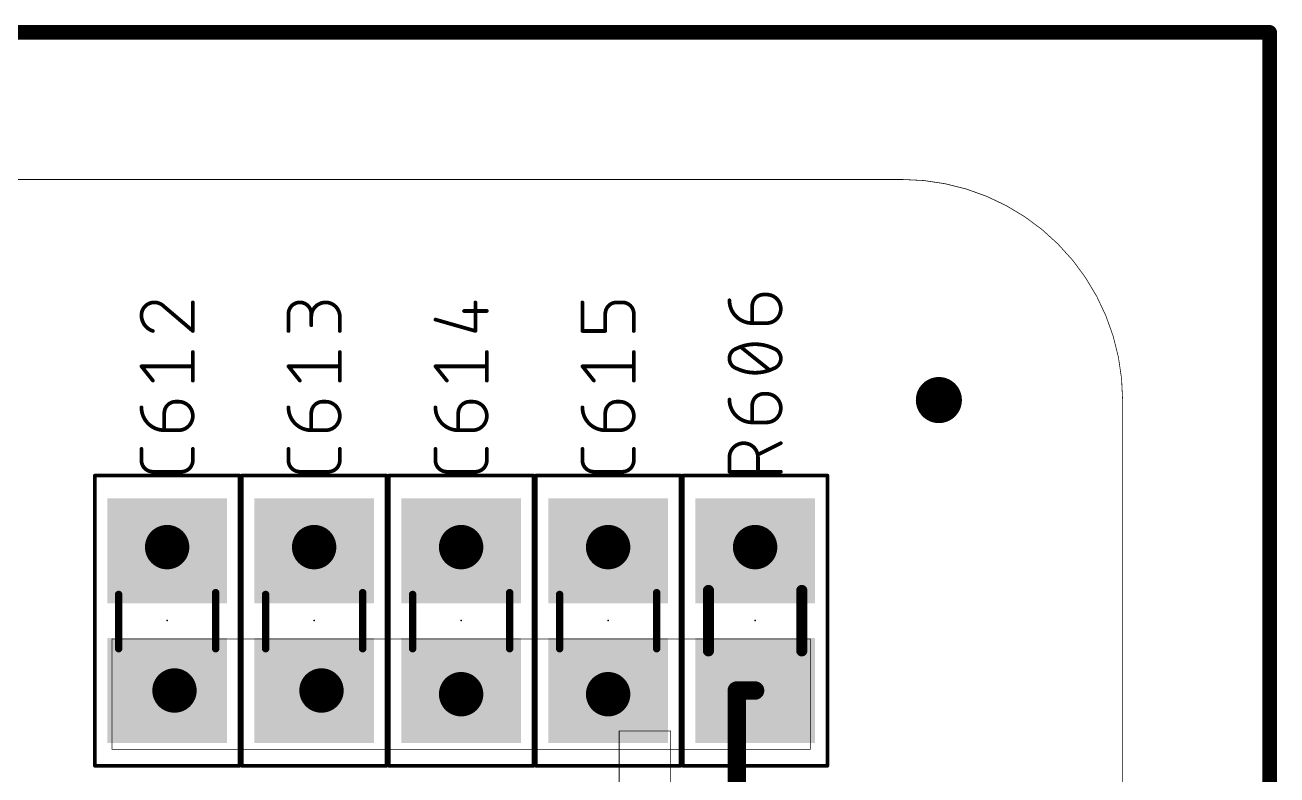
# Model space of a CAD drawing. Extents: x -59.9 to -20.9, y 122.9 to 183.1.
# Drawn here: x -37.93 to -20.9, y 172.9 to 183.1 of the extents above; entities that cross this region are included whole.
import ezdxf

# ---------------------------------------------------------------- set-up
doc = ezdxf.new("R2010")
doc.units = 0
for name, color, linetype in [('1', 12, 'CONTINUOUS'), ('18', 110, 'CONTINUOUS'), ('20', 31, 'CONTINUOUS'), ('23', 53, 'CONTINUOUS'), ('25', 253, 'CONTINUOUS'), ('29', 253, 'CONTINUOUS'), ('39', 12, 'CONTINUOUS'), ('51', 253, 'CONTINUOUS')]:
    doc.layers.add(name, color=color, linetype=linetype)

# ---------------------------------------------------------------- blocks, each defined once
blk = doc.blocks.new('RECT')
blk.add_solid([(-0.5, -0.5), (0.5, -0.5), (-0.5, 0.5), (0.5, 0.5)])
blk = doc.blocks.new('PIE')
at = {"const_width": 0.5}
blk.add_lwpolyline([(0, -0.25, 1), (0, 0.25, 1), (0, -0.25)], format="xyb", dxfattribs=at)
blk = doc.blocks.new('ROUNDV')
at = {"const_width": 0.5}
blk.add_lwpolyline([(0, -0.25, 1), (0, 0.25, 1), (0, -0.25)], format="xyb", dxfattribs=at)

msp = doc.modelspace()

# ---------------------------------------------------------------- linework, layer by layer
at = {"layer": '1'}
for points, const_width in [([(-59.75, 183), (-21, 183)], 0.2), ([(-21, 183), (-21, 123)], 0.2), ([(-28, 175.95), (-28, 176)], 0.25), ([(-36.75, 174.75), (-36.75, 173.25)], 0.01), ([(-27.25, 174.75), (-36.75, 174.75)], 0.01), ([(-27.25, 173.25), (-27.25, 174.75)], 0.01), ([(-28.25, 171.6), (-28.25, 174.05)], 0.25), ([(-28.25, 174.05), (-28, 174.05)], 0.25), ([(-29.85, 171.25), (-29.85, 173.5)], 0.01), ([(-29.85, 173.5), (-29.15, 173.5)], 0.01), ([(-29.15, 173.5), (-29.15, 171.25)], 0.01), ([(-36.75, 173.25), (-27.25, 173.25)], 0.01)]:
    msp.add_lwpolyline(points, dxfattribs=dict(at, const_width=const_width))
for points, const_width in [([(-20.95, 183, 1), (-21.05, 183)], 0.1), ([(-21, 182.95, 1), (-21, 183.05)], 0.1), ([(-27.9375, 176, 1), (-28.0625, 176)], 0.125), ([(-28.0625, 175.95, 1), (-27.9375, 175.95)], 0.125), ([(-36.7475, 174.75, 1), (-36.7525, 174.75)], 0.005), ([(-36.75, 174.7525, 1), (-36.75, 174.7475)], 0.005), ([(-27.2475, 174.75, 1), (-27.2525, 174.75)], 0.005), ([(-27.25, 174.7475, 1), (-27.25, 174.7525)], 0.005), ([(-28.1875, 174.05, 1), (-28.3125, 174.05)], 0.125), ([(-28.25, 174.1125, 1), (-28.25, 173.9875)], 0.125), ([(-28, 173.9875, 1), (-28, 174.1125)], 0.125), ([(-29.8475, 173.5, 1), (-29.8525, 173.5)], 0.005), ([(-29.85, 173.5025, 1), (-29.85, 173.4975)], 0.005), ([(-29.1475, 173.5, 1), (-29.1525, 173.5)], 0.005), ([(-29.15, 173.4975, 1), (-29.15, 173.5025)], 0.005), ([(-36.75, 173.2525, 1), (-36.75, 173.2475)], 0.005), ([(-36.7525, 173.25, 1), (-36.7475, 173.25)], 0.005), ([(-27.2525, 173.25, 1), (-27.2475, 173.25)], 0.005), ([(-27.25, 173.2475, 1), (-27.25, 173.2525)], 0.005)]:
    msp.add_lwpolyline(points, format="xyb", dxfattribs=dict(at, const_width=const_width))
at = {"layer": '20', "const_width": 0.01}
for points in [[(-55, 181), (-26, 181)], [(-23, 178), (-23, 128)]]:
    msp.add_lwpolyline(points, dxfattribs=at)
at = {"layer": '20'}
for points, const_width in [([(-23, 178, 0.4142), (-26, 181)], 0.01), ([(-26, 181.0025, 1), (-26, 180.9975)], 0.005), ([(-26, 180.9975, 1), (-26, 181.0025)], 0.005), ([(-22.9975, 178, 1), (-23.0025, 178)], 0.005), ([(-23.0025, 178, 1), (-22.9975, 178)], 0.005)]:
    msp.add_lwpolyline(points, format="xyb", dxfattribs=dict(at, const_width=const_width))
at = {"layer": '23'}
for p in [(-25.5, 178), (-36, 175), (-34, 175), (-32, 175), (-30, 175), (-28, 175)]:
    msp.add_point(p, dxfattribs=at)
at = {"layer": '25'}
for points, const_width in [([(-28.3496, 179.3571, 0.4142), (-28.0388, 179.0464)], 0.0508), ([(-28.3369, 179.3571, 1), (-28.3623, 179.3571)], 0.0254), ([(-27.8835, 179.4348, 0.4142), (-28.0388, 179.2794)], 0.0508), ([(-27.8835, 179.4475, 1), (-27.8835, 179.4221)], 0.0254), ([(-27.8835, 179.4221, 1), (-27.8835, 179.4475)], 0.0254), ([(-27.8446, 179.0464, 1), (-27.8446, 179.4348)], 0.0508), ([(-27.8446, 179.4475, 1), (-27.8446, 179.4221)], 0.0254), ([(-27.8446, 179.4221, 1), (-27.8446, 179.4475)], 0.0254), ([(-36.1748, 179.3282, 0.4142), (-36.3496, 179.1534)], 0.0508), ([(-36.0388, 179.2699, 0.2053), (-36.1748, 179.3282)], 0.0508), ([(-36.1748, 179.3409, 1), (-36.1748, 179.3155)], 0.0254), ([(-36.1748, 179.3155, 1), (-36.1748, 179.3409)], 0.0254), ([(-36.0306, 179.2796, 1), (-36.0471, 179.2602)], 0.0254), ([(-36.048, 179.2611, 1), (-36.0296, 179.2786)], 0.0254), ([(-35.6377, 179.3282, 1), (-35.6631, 179.3282)], 0.0254), ([(-34.0388, 179.1728, 1), (-34.3496, 179.1728)], 0.0508), ([(-34.3369, 179.1728, 1), (-34.3623, 179.1728)], 0.0254), ([(-33.6504, 179.1339, 1), (-34.0388, 179.1339)], 0.0508), ([(-34.0261, 179.1728, 1), (-34.0515, 179.1728)], 0.0254), ([(-31.9612, 179.2243, 1), (-31.9612, 179.1989)], 0.0254), ([(-31.7931, 179.3282, 1), (-31.8185, 179.3282)], 0.0254), ([(-31.6504, 179.1989, 1), (-31.6504, 179.2243)], 0.0254), ([(-30.3369, 179.3282, 1), (-30.3623, 179.3282)], 0.0254), ([(-29.8835, 179.3282, 0.4142), (-30.0388, 179.1728)], 0.0508), ([(-30.0261, 179.1728, 1), (-30.0515, 179.1728)], 0.0254), ([(-29.8835, 179.3409, 1), (-29.8835, 179.3155)], 0.0254), ([(-29.8835, 179.3155, 1), (-29.8835, 179.3409)], 0.0254), ([(-29.6504, 179.1728, 0.4142), (-29.8058, 179.3282)], 0.0508), ([(-29.8058, 179.3409, 1), (-29.8058, 179.3155)], 0.0254), ([(-29.8058, 179.3155, 1), (-29.8058, 179.3409)], 0.0254), ([(-29.6377, 179.1728, 1), (-29.6631, 179.1728)], 0.0254), ([(-28.0261, 179.2794, 1), (-28.0515, 179.2794)], 0.0254), ([(-28.0515, 179.2794, 1), (-28.0261, 179.2794)], 0.0254), ([(-36.3496, 179.1534, 0.3252), (-36.1942, 178.9397)], 0.0508), ([(-36.3369, 179.1534, 1), (-36.3623, 179.1534)], 0.0254), ([(-36.3623, 179.1534, 1), (-36.3369, 179.1534)], 0.0254), ([(-34.3623, 179.1728, 1), (-34.3369, 179.1728)], 0.0254), ([(-34.0515, 179.1728, 1), (-34.0261, 179.1728)], 0.0254), ([(-34.0515, 179.1339, 1), (-34.0261, 179.1339)], 0.0254), ([(-34.0515, 179.0174, 1), (-34.0261, 179.0174)], 0.0254), ([(-33.6377, 179.1339, 1), (-33.6631, 179.1339)], 0.0254), ([(-33.6631, 179.1339, 1), (-33.6377, 179.1339)], 0.0254), ([(-32.3461, 179.1073, 1), (-32.3531, 179.0829)], 0.0254), ([(-30.0515, 179.1728, 1), (-30.0261, 179.1728)], 0.0254), ([(-29.6631, 179.1728, 1), (-29.6377, 179.1728)], 0.0254), ([(-28.0388, 179.0591, 1), (-28.0388, 179.0337)], 0.0254), ([(-28.0515, 179.0464, 1), (-28.0261, 179.0464)], 0.0254), ([(-28.0388, 179.0337, 1), (-28.0388, 179.0591)], 0.0254), ([(-27.8446, 179.0591, 1), (-27.8446, 179.0337)], 0.0254), ([(-27.8446, 179.0337, 1), (-27.8446, 179.0591)], 0.0254), ([(-36.1981, 178.9276, 1), (-36.1903, 178.9518)], 0.0254), ([(-35.6631, 178.9397, 1), (-35.6377, 178.9397)], 0.0254), ([(-35.6586, 178.93, 1), (-35.6422, 178.9494)], 0.0254), ([(-34.3623, 178.9397, 1), (-34.3369, 178.9397)], 0.0254), ([(-33.6631, 178.9397, 1), (-33.6377, 178.9397)], 0.0254), ([(-31.8185, 178.9397, 1), (-31.7931, 178.9397)], 0.0254), ([(-31.8093, 178.9275, 1), (-31.8023, 178.9519)], 0.0254), ([(-30.3496, 178.9524, 1), (-30.3496, 178.927)], 0.0254), ([(-30.3623, 178.9397, 1), (-30.3369, 178.9397)], 0.0254), ([(-30.0515, 178.9397, 1), (-30.0261, 178.9397)], 0.0254), ([(-30.0388, 178.927, 1), (-30.0388, 178.9524)], 0.0254), ([(-29.6631, 178.9397, 1), (-29.6377, 178.9397)], 0.0254), ([(-28.2525, 178.7016, 0.3205), (-28.3496, 178.5656)], 0.0508), ([(-28, 178.7598, 0.1139), (-28.2525, 178.7016)], 0.0508), ([(-28.2581, 178.713, 1), (-28.2469, 178.6901)], 0.0254), ([(-28.2484, 178.6895, 1), (-28.2566, 178.7136)], 0.0254), ([(-28.1863, 178.7309, 1), (-28.2022, 178.7111)], 0.0254), ([(-27.7475, 178.7016, 0.1139), (-28, 178.7598)], 0.0508), ([(-28, 178.7725, 1), (-28, 178.7471)], 0.0254), ([(-28, 178.7471, 1), (-28, 178.7725)], 0.0254), ([(-27.6504, 178.5656, 0.3205), (-27.7475, 178.7016)], 0.0508), ([(-27.7434, 178.7136, 1), (-27.7516, 178.6895)], 0.0254), ([(-27.7531, 178.6901, 1), (-27.7419, 178.713)], 0.0254), ([(-35.6377, 178.6532, 1), (-35.6631, 178.6532)], 0.0254), ([(-33.6377, 178.6532, 1), (-33.6631, 178.6532)], 0.0254), ([(-31.6377, 178.6532, 1), (-31.6631, 178.6532)], 0.0254), ([(-29.6377, 178.6532, 1), (-29.6631, 178.6532)], 0.0254), ([(-28.3496, 178.5656, 0.3205), (-28.2525, 178.4297)], 0.0508), ([(-28.3369, 178.5656, 1), (-28.3623, 178.5656)], 0.0254), ([(-28.3623, 178.5656, 1), (-28.3369, 178.5656)], 0.0254), ([(-27.7475, 178.4297, 0.3205), (-27.6504, 178.5656)], 0.0508), ([(-27.6377, 178.5656, 1), (-27.6631, 178.5656)], 0.0254), ([(-27.6631, 178.5656, 1), (-27.6377, 178.5656)], 0.0254), ([(-36.3397, 178.4669, 1), (-36.3595, 178.451)], 0.0254), ([(-36.3496, 178.4716, 1), (-36.3496, 178.4462)], 0.0254), ([(-35.6504, 178.4462, 1), (-35.6504, 178.4716)], 0.0254), ([(-34.3397, 178.4669, 1), (-34.3595, 178.451)], 0.0254), ([(-34.3496, 178.4716, 1), (-34.3496, 178.4462)], 0.0254), ([(-33.6504, 178.4462, 1), (-33.6504, 178.4716)], 0.0254), ([(-32.3397, 178.4669, 1), (-32.3595, 178.451)], 0.0254), ([(-32.3496, 178.4716, 1), (-32.3496, 178.4462)], 0.0254), ([(-31.6504, 178.4462, 1), (-31.6504, 178.4716)], 0.0254), ([(-30.3397, 178.4669, 1), (-30.3595, 178.451)], 0.0254), ([(-30.3496, 178.4716, 1), (-30.3496, 178.4462)], 0.0254), ([(-29.6504, 178.4462, 1), (-29.6504, 178.4716)], 0.0254), ([(-28.2525, 178.4297, 0.1139), (-28, 178.3714)], 0.0508), ([(-28.2469, 178.4411, 1), (-28.2581, 178.4182)], 0.0254), ([(-28.2566, 178.4176, 1), (-28.2484, 178.4417)], 0.0254), ([(-28, 178.3714, 0.1139), (-27.7475, 178.4297)], 0.0508), ([(-28, 178.3841, 1), (-28, 178.3587)], 0.0254), ([(-28, 178.3587, 1), (-28, 178.3841)], 0.0254), ([(-27.8137, 178.4003, 1), (-27.7978, 178.4201)], 0.0254), ([(-27.7516, 178.4417, 1), (-27.7434, 178.4176)], 0.0254), ([(-27.7419, 178.4182, 1), (-27.7531, 178.4411)], 0.0254), ([(-36.2041, 178.2568, 1), (-36.1843, 178.2726)], 0.0254), ([(-35.6631, 178.2647, 1), (-35.6377, 178.2647)], 0.0254), ([(-34.2041, 178.2568, 1), (-34.1843, 178.2726)], 0.0254), ([(-33.6631, 178.2647, 1), (-33.6377, 178.2647)], 0.0254), ([(-32.2041, 178.2568, 1), (-32.1843, 178.2726)], 0.0254), ([(-31.6631, 178.2647, 1), (-31.6377, 178.2647)], 0.0254), ([(-30.2041, 178.2568, 1), (-30.1843, 178.2726)], 0.0254), ([(-29.6631, 178.2647, 1), (-29.6377, 178.2647)], 0.0254), ([(-35.8835, 177.9782, 0.4142), (-36.0388, 177.8228)], 0.0508), ([(-35.8835, 177.9909, 1), (-35.8835, 177.9655)], 0.0254), ([(-35.8835, 177.9655, 1), (-35.8835, 177.9909)], 0.0254), ([(-35.8446, 177.5897, 1), (-35.8446, 177.9782)], 0.0508), ([(-35.8446, 177.9909, 1), (-35.8446, 177.9655)], 0.0254), ([(-35.8446, 177.9655, 1), (-35.8446, 177.9909)], 0.0254), ([(-33.8835, 177.9782, 0.4142), (-34.0388, 177.8228)], 0.0508), ([(-33.8835, 177.9909, 1), (-33.8835, 177.9655)], 0.0254), ([(-33.8835, 177.9655, 1), (-33.8835, 177.9909)], 0.0254), ([(-33.8446, 177.5897, 1), (-33.8446, 177.9782)], 0.0508), ([(-33.8446, 177.9909, 1), (-33.8446, 177.9655)], 0.0254), ([(-33.8446, 177.9655, 1), (-33.8446, 177.9909)], 0.0254), ([(-31.8835, 177.9782, 0.4142), (-32.0388, 177.8228)], 0.0508), ([(-31.8835, 177.9909, 1), (-31.8835, 177.9655)], 0.0254), ([(-31.8835, 177.9655, 1), (-31.8835, 177.9909)], 0.0254), ([(-31.8446, 177.5897, 1), (-31.8446, 177.9782)], 0.0508), ([(-31.8446, 177.9909, 1), (-31.8446, 177.9655)], 0.0254), ([(-31.8446, 177.9655, 1), (-31.8446, 177.9909)], 0.0254), ([(-29.8835, 177.9782, 0.4142), (-30.0388, 177.8228)], 0.0508), ([(-29.8835, 177.9909, 1), (-29.8835, 177.9655)], 0.0254), ([(-29.8835, 177.9655, 1), (-29.8835, 177.9909)], 0.0254), ([(-29.8446, 177.5897, 1), (-29.8446, 177.9782)], 0.0508), ([(-29.8446, 177.9909, 1), (-29.8446, 177.9655)], 0.0254), ([(-29.8446, 177.9655, 1), (-29.8446, 177.9909)], 0.0254), ([(-28.3496, 178.0071, 0.4142), (-28.0388, 177.6964)], 0.0508), ([(-28.3369, 178.0071, 1), (-28.3623, 178.0071)], 0.0254), ([(-27.8835, 178.0848, 0.4142), (-28.0388, 177.9295)], 0.0508), ([(-27.8835, 178.0975, 1), (-27.8835, 178.0721)], 0.0254), ([(-27.8835, 178.0721, 1), (-27.8835, 178.0975)], 0.0254), ([(-27.8446, 177.6964, 1), (-27.8446, 178.0848)], 0.0508), ([(-27.8446, 178.0975, 1), (-27.8446, 178.0721)], 0.0254), ([(-27.8446, 178.0721, 1), (-27.8446, 178.0975)], 0.0254), ([(-36.3496, 177.9005, 0.4142), (-36.0388, 177.5897)], 0.0508), ([(-36.3369, 177.9005, 1), (-36.3623, 177.9005)], 0.0254), ([(-36.0261, 177.8228, 1), (-36.0515, 177.8228)], 0.0254), ([(-36.0515, 177.8228, 1), (-36.0261, 177.8228)], 0.0254), ([(-34.3496, 177.9005, 0.4142), (-34.0388, 177.5897)], 0.0508), ([(-34.3369, 177.9005, 1), (-34.3623, 177.9005)], 0.0254), ([(-34.0261, 177.8228, 1), (-34.0515, 177.8228)], 0.0254), ([(-34.0515, 177.8228, 1), (-34.0261, 177.8228)], 0.0254), ([(-32.3496, 177.9005, 0.4142), (-32.0388, 177.5897)], 0.0508), ([(-32.3369, 177.9005, 1), (-32.3623, 177.9005)], 0.0254), ([(-32.0261, 177.8228, 1), (-32.0515, 177.8228)], 0.0254), ([(-32.0515, 177.8228, 1), (-32.0261, 177.8228)], 0.0254), ([(-30.3496, 177.9005, 0.4142), (-30.0388, 177.5897)], 0.0508), ([(-30.3369, 177.9005, 1), (-30.3623, 177.9005)], 0.0254), ([(-30.0261, 177.8228, 1), (-30.0515, 177.8228)], 0.0254), ([(-30.0515, 177.8228, 1), (-30.0261, 177.8228)], 0.0254), ([(-28.0261, 177.9295, 1), (-28.0515, 177.9295)], 0.0254), ([(-28.0515, 177.9295, 1), (-28.0261, 177.9295)], 0.0254), ([(-28.0388, 177.7091, 1), (-28.0388, 177.6837)], 0.0254), ([(-28.0515, 177.6964, 1), (-28.0261, 177.6964)], 0.0254), ([(-28.0388, 177.6837, 1), (-28.0388, 177.7091)], 0.0254), ([(-27.8446, 177.7091, 1), (-27.8446, 177.6837)], 0.0254), ([(-27.8446, 177.6837, 1), (-27.8446, 177.7091)], 0.0254), ([(-36.0388, 177.6024, 1), (-36.0388, 177.577)], 0.0254), ([(-36.0515, 177.5897, 1), (-36.0261, 177.5897)], 0.0254), ([(-36.0388, 177.577, 1), (-36.0388, 177.6024)], 0.0254), ([(-35.8446, 177.6024, 1), (-35.8446, 177.577)], 0.0254), ([(-35.8446, 177.577, 1), (-35.8446, 177.6024)], 0.0254), ([(-34.0388, 177.6024, 1), (-34.0388, 177.577)], 0.0254), ([(-34.0515, 177.5897, 1), (-34.0261, 177.5897)], 0.0254), ([(-34.0388, 177.577, 1), (-34.0388, 177.6024)], 0.0254), ([(-33.8446, 177.6024, 1), (-33.8446, 177.577)], 0.0254), ([(-33.8446, 177.577, 1), (-33.8446, 177.6024)], 0.0254), ([(-32.0388, 177.6024, 1), (-32.0388, 177.577)], 0.0254), ([(-32.0515, 177.5897, 1), (-32.0261, 177.5897)], 0.0254), ([(-32.0388, 177.577, 1), (-32.0388, 177.6024)], 0.0254), ([(-31.8446, 177.6024, 1), (-31.8446, 177.577)], 0.0254), ([(-31.8446, 177.577, 1), (-31.8446, 177.6024)], 0.0254), ([(-30.0388, 177.6024, 1), (-30.0388, 177.577)], 0.0254), ([(-30.0515, 177.5897, 1), (-30.0261, 177.5897)], 0.0254), ([(-30.0388, 177.577, 1), (-30.0388, 177.6024)], 0.0254), ([(-29.8446, 177.6024, 1), (-29.8446, 177.577)], 0.0254), ([(-29.8446, 177.577, 1), (-29.8446, 177.6024)], 0.0254), ([(-36.3369, 177.3362, 1), (-36.3623, 177.3362)], 0.0254), ([(-35.6377, 177.3362, 1), (-35.6631, 177.3362)], 0.0254), ([(-34.3369, 177.3362, 1), (-34.3623, 177.3362)], 0.0254), ([(-33.6377, 177.3362, 1), (-33.6631, 177.3362)], 0.0254), ([(-32.3369, 177.3362, 1), (-32.3623, 177.3362)], 0.0254), ([(-31.6377, 177.3362, 1), (-31.6631, 177.3362)], 0.0254), ([(-30.3369, 177.3362, 1), (-30.3623, 177.3362)], 0.0254), ([(-29.6377, 177.3362, 1), (-29.6631, 177.3362)], 0.0254), ([(-27.9611, 177.2196, 1), (-28.3496, 177.2196)], 0.0508), ([(-27.6447, 177.4025, 1), (-27.6561, 177.4252)], 0.0254), ([(-36.3496, 177.1808, 0.4142), (-36.1942, 177.0254)], 0.0508), ([(-36.3369, 177.1808, 1), (-36.3623, 177.1808)], 0.0254), ([(-36.3623, 177.1808, 1), (-36.3369, 177.1808)], 0.0254), ([(-35.8058, 177.0254, 0.4142), (-35.6504, 177.1808)], 0.0508), ([(-35.6377, 177.1808, 1), (-35.6631, 177.1808)], 0.0254), ([(-35.6631, 177.1808, 1), (-35.6377, 177.1808)], 0.0254), ([(-34.3496, 177.1808, 0.4142), (-34.1942, 177.0254)], 0.0508), ([(-34.3369, 177.1808, 1), (-34.3623, 177.1808)], 0.0254), ([(-34.3623, 177.1808, 1), (-34.3369, 177.1808)], 0.0254), ([(-33.8058, 177.0254, 0.4142), (-33.6504, 177.1808)], 0.0508), ([(-33.6377, 177.1808, 1), (-33.6631, 177.1808)], 0.0254), ([(-33.6631, 177.1808, 1), (-33.6377, 177.1808)], 0.0254), ([(-32.3496, 177.1808, 0.4142), (-32.1942, 177.0254)], 0.0508), ([(-32.3369, 177.1808, 1), (-32.3623, 177.1808)], 0.0254), ([(-32.3623, 177.1808, 1), (-32.3369, 177.1808)], 0.0254), ([(-31.8058, 177.0254, 0.4142), (-31.6504, 177.1808)], 0.0508), ([(-31.6377, 177.1808, 1), (-31.6631, 177.1808)], 0.0254), ([(-31.6631, 177.1808, 1), (-31.6377, 177.1808)], 0.0254), ([(-30.3496, 177.1808, 0.4142), (-30.1942, 177.0254)], 0.0508), ([(-30.3369, 177.1808, 1), (-30.3623, 177.1808)], 0.0254), ([(-30.3623, 177.1808, 1), (-30.3369, 177.1808)], 0.0254), ([(-29.8058, 177.0254, 0.4142), (-29.6504, 177.1808)], 0.0508), ([(-29.6377, 177.1808, 1), (-29.6631, 177.1808)], 0.0254), ([(-29.6631, 177.1808, 1), (-29.6377, 177.1808)], 0.0254), ([(-28.3369, 177.2196, 1), (-28.3623, 177.2196)], 0.0254), ([(-28.3623, 177.2196, 1), (-28.3369, 177.2196)], 0.0254), ([(-27.9485, 177.2196, 1), (-27.9739, 177.2196)], 0.0254), ([(-27.9668, 177.2698, 1), (-27.9555, 177.2471)], 0.0254), ([(-27.9738, 177.2196, 1), (-27.9485, 177.2196)], 0.0254), ([(-36.1942, 177.0381, 1), (-36.1942, 177.0127)], 0.0254), ([(-36.1942, 177.0127, 1), (-36.1942, 177.0381)], 0.0254), ([(-35.8058, 177.0381, 1), (-35.8058, 177.0127)], 0.0254), ([(-35.8058, 177.0127, 1), (-35.8058, 177.0381)], 0.0254), ([(-34.1942, 177.0381, 1), (-34.1942, 177.0127)], 0.0254), ([(-34.1942, 177.0127, 1), (-34.1942, 177.0381)], 0.0254), ([(-33.8058, 177.0381, 1), (-33.8058, 177.0127)], 0.0254), ([(-33.8058, 177.0127, 1), (-33.8058, 177.0381)], 0.0254), ([(-32.1942, 177.0381, 1), (-32.1942, 177.0127)], 0.0254), ([(-32.1942, 177.0127, 1), (-32.1942, 177.0381)], 0.0254), ([(-31.8058, 177.0381, 1), (-31.8058, 177.0127)], 0.0254), ([(-31.8058, 177.0127, 1), (-31.8058, 177.0381)], 0.0254), ([(-30.1942, 177.0381, 1), (-30.1942, 177.0127)], 0.0254), ([(-30.1942, 177.0127, 1), (-30.1942, 177.0381)], 0.0254), ([(-29.8058, 177.0381, 1), (-29.8058, 177.0127)], 0.0254), ([(-29.8058, 177.0127, 1), (-29.8058, 177.0381)], 0.0254), ([(-28.3496, 177.0381, 1), (-28.3496, 177.0127)], 0.0254), ([(-28.3623, 177.0254, 1), (-28.3369, 177.0254)], 0.0254), ([(-27.9739, 177.0254, 1), (-27.9485, 177.0254)], 0.0254), ([(-27.6504, 177.0127, 1), (-27.6504, 177.0381)], 0.0254)]:
    msp.add_lwpolyline(points, format="xyb", dxfattribs=dict(at, const_width=const_width))
at = {"layer": '25', "const_width": 0.0508}
for points in [[(-27.8835, 179.4348), (-27.8446, 179.4348)], [(-36.0388, 179.2699), (-35.6504, 178.9397)], [(-35.6504, 178.9397), (-35.6504, 179.3282)], [(-34.3496, 178.9397), (-34.3496, 179.1728)], [(-34.0388, 179.1728), (-34.0388, 179.0174)], [(-31.9612, 179.2116), (-31.6504, 179.2116)], [(-31.8058, 178.9397), (-31.8058, 179.3282)], [(-30.3496, 178.9397), (-30.3496, 179.3282)], [(-30.0388, 179.1728), (-30.0388, 178.9397)], [(-29.8058, 179.3282), (-29.8835, 179.3282)], [(-29.6504, 178.9397), (-29.6504, 179.1728)], [(-28.0388, 179.0464), (-28.0388, 179.2794)], [(-33.6504, 178.9397), (-33.6504, 179.1339)], [(-32.3496, 179.0951), (-31.8058, 178.9397)], [(-27.8446, 179.0464), (-28.0388, 179.0464)], [(-30.0388, 178.9397), (-30.3496, 178.9397)], [(-27.8058, 178.4102), (-28.1942, 178.721)], [(-35.6504, 178.2647), (-35.6504, 178.6532)], [(-33.6504, 178.2647), (-33.6504, 178.6532)], [(-31.6504, 178.2647), (-31.6504, 178.6532)], [(-29.6504, 178.2647), (-29.6504, 178.6532)], [(-36.1942, 178.2647), (-36.3496, 178.4589)], [(-36.3496, 178.4589), (-35.6504, 178.4589)], [(-34.1942, 178.2647), (-34.3496, 178.4589)], [(-34.3496, 178.4589), (-33.6504, 178.4589)], [(-32.1942, 178.2647), (-32.3496, 178.4589)], [(-32.3496, 178.4589), (-31.6504, 178.4589)], [(-30.1942, 178.2647), (-30.3496, 178.4589)], [(-30.3496, 178.4589), (-29.6504, 178.4589)], [(-35.8835, 177.9782), (-35.8446, 177.9782)], [(-33.8835, 177.9782), (-33.8446, 177.9782)], [(-31.8835, 177.9782), (-31.8446, 177.9782)], [(-29.8835, 177.9782), (-29.8446, 177.9782)], [(-27.8835, 178.0848), (-27.8446, 178.0848)], [(-36.0388, 177.5897), (-36.0388, 177.8228)], [(-34.0388, 177.5897), (-34.0388, 177.8228)], [(-32.0388, 177.5897), (-32.0388, 177.8228)], [(-30.0388, 177.5897), (-30.0388, 177.8228)], [(-28.0388, 177.6964), (-28.0388, 177.9295)], [(-27.8446, 177.6964), (-28.0388, 177.6964)], [(-35.8446, 177.5897), (-36.0388, 177.5897)], [(-33.8446, 177.5897), (-34.0388, 177.5897)], [(-31.8446, 177.5897), (-32.0388, 177.5897)], [(-29.8446, 177.5897), (-30.0388, 177.5897)], [(-36.3496, 177.1808), (-36.3496, 177.3362)], [(-35.6504, 177.3362), (-35.6504, 177.1808)], [(-34.3496, 177.1808), (-34.3496, 177.3362)], [(-33.6504, 177.3362), (-33.6504, 177.1808)], [(-32.3496, 177.1808), (-32.3496, 177.3362)], [(-31.6504, 177.3362), (-31.6504, 177.1808)], [(-30.3496, 177.1808), (-30.3496, 177.3362)], [(-29.6504, 177.3362), (-29.6504, 177.1808)], [(-27.6504, 177.4138), (-27.9612, 177.2585)], [(-28.3496, 177.0254), (-28.3496, 177.2196)], [(-27.9612, 177.2196), (-27.9612, 177.0254)], [(-35.8058, 177.0254), (-36.1942, 177.0254)], [(-33.8058, 177.0254), (-34.1942, 177.0254)], [(-31.8058, 177.0254), (-32.1942, 177.0254)], [(-29.8058, 177.0254), (-30.1942, 177.0254)], [(-27.6504, 177.0254), (-28.3496, 177.0254)]]:
    msp.add_lwpolyline(points, dxfattribs=at)
at = {"layer": '39', "const_width": 0.0508}
for points in [[(-36.983, 173.027), (-36.983, 176.973)], [(-36.983, 176.973), (-35.017, 176.973)], [(-35.017, 176.973), (-35.017, 173.027)], [(-34.983, 173.027), (-34.983, 176.973)], [(-34.983, 176.973), (-33.017, 176.973)], [(-33.017, 176.973), (-33.017, 173.027)], [(-32.983, 173.027), (-32.983, 176.973)], [(-32.983, 176.973), (-31.017, 176.973)], [(-31.017, 176.973), (-31.017, 173.027)], [(-30.983, 173.027), (-30.983, 176.973)], [(-30.983, 176.973), (-29.017, 176.973)], [(-29.017, 176.973), (-29.017, 173.027)], [(-28.983, 173.027), (-28.983, 176.973)], [(-28.983, 176.973), (-27.017, 176.973)], [(-27.017, 176.973), (-27.017, 173.027)], [(-35.017, 173.027), (-36.983, 173.027)], [(-33.017, 173.027), (-34.983, 173.027)], [(-31.017, 173.027), (-32.983, 173.027)], [(-29.017, 173.027), (-30.983, 173.027)], [(-27.017, 173.027), (-28.983, 173.027)]]:
    msp.add_lwpolyline(points, dxfattribs=at)
at = {"layer": '39', "const_width": 0.0254}
for points in [[(-36.9703, 176.973, 1), (-36.9957, 176.973)], [(-36.983, 176.9857, 1), (-36.983, 176.9603)], [(-35.0043, 176.973, 1), (-35.0297, 176.973)], [(-35.017, 176.9603, 1), (-35.017, 176.9857)], [(-34.9703, 176.973, 1), (-34.9957, 176.973)], [(-34.983, 176.9857, 1), (-34.983, 176.9603)], [(-33.0043, 176.973, 1), (-33.0297, 176.973)], [(-33.017, 176.9603, 1), (-33.017, 176.9857)], [(-32.9703, 176.973, 1), (-32.9957, 176.973)], [(-32.983, 176.9857, 1), (-32.983, 176.9603)], [(-31.0043, 176.973, 1), (-31.0297, 176.973)], [(-31.017, 176.9603, 1), (-31.017, 176.9857)], [(-30.9703, 176.973, 1), (-30.9957, 176.973)], [(-30.983, 176.9857, 1), (-30.983, 176.9603)], [(-29.0043, 176.973, 1), (-29.0297, 176.973)], [(-29.017, 176.9603, 1), (-29.017, 176.9857)], [(-28.9703, 176.973, 1), (-28.9957, 176.973)], [(-28.983, 176.9857, 1), (-28.983, 176.9603)], [(-27.0043, 176.973, 1), (-27.0297, 176.973)], [(-27.017, 176.9603, 1), (-27.017, 176.9857)], [(-36.983, 173.0397, 1), (-36.983, 173.0143)], [(-36.9957, 173.027, 1), (-36.9703, 173.027)], [(-35.0297, 173.027, 1), (-35.0043, 173.027)], [(-35.017, 173.0143, 1), (-35.017, 173.0397)], [(-34.983, 173.0397, 1), (-34.983, 173.0143)], [(-34.9957, 173.027, 1), (-34.9703, 173.027)], [(-33.0297, 173.027, 1), (-33.0043, 173.027)], [(-33.017, 173.0143, 1), (-33.017, 173.0397)], [(-32.983, 173.0397, 1), (-32.983, 173.0143)], [(-32.9957, 173.027, 1), (-32.9703, 173.027)], [(-31.0297, 173.027, 1), (-31.0043, 173.027)], [(-31.017, 173.0143, 1), (-31.017, 173.0397)], [(-30.983, 173.0397, 1), (-30.983, 173.0143)], [(-30.9957, 173.027, 1), (-30.9703, 173.027)], [(-29.0297, 173.027, 1), (-29.0043, 173.027)], [(-29.017, 173.0143, 1), (-29.017, 173.0397)], [(-28.983, 173.0397, 1), (-28.983, 173.0143)], [(-28.9957, 173.027, 1), (-28.9703, 173.027)], [(-27.0297, 173.027, 1), (-27.0043, 173.027)], [(-27.017, 173.0143, 1), (-27.017, 173.0397)]]:
    msp.add_lwpolyline(points, format="xyb", dxfattribs=at)
at = {"layer": '51'}
for points, const_width in [([(-28.635, 175.41), (-28.635, 174.59)], 0.1524), ([(-27.365, 175.41), (-27.365, 174.59)], 0.1524), ([(-36.66, 175.356), (-36.66, 174.619)], 0.1016), ([(-35.34, 175.381), (-35.34, 174.619)], 0.1016), ([(-34.66, 175.356), (-34.66, 174.619)], 0.1016), ([(-33.34, 175.381), (-33.34, 174.619)], 0.1016), ([(-32.66, 175.356), (-32.66, 174.619)], 0.1016), ([(-31.34, 175.381), (-31.34, 174.619)], 0.1016), ([(-30.66, 175.356), (-30.66, 174.619)], 0.1016), ([(-29.34, 175.381), (-29.34, 174.619)], 0.1016)]:
    msp.add_lwpolyline(points, dxfattribs=dict(at, const_width=const_width))
for points, const_width in [([(-28.5969, 175.41, 1), (-28.6731, 175.41)], 0.0762), ([(-27.3269, 175.41, 1), (-27.4031, 175.41)], 0.0762), ([(-36.6346, 175.356, 1), (-36.6854, 175.356)], 0.0508), ([(-35.3146, 175.381, 1), (-35.3654, 175.381)], 0.0508), ([(-34.6346, 175.356, 1), (-34.6854, 175.356)], 0.0508), ([(-33.3146, 175.381, 1), (-33.3654, 175.381)], 0.0508), ([(-32.6346, 175.356, 1), (-32.6854, 175.356)], 0.0508), ([(-31.3146, 175.381, 1), (-31.3654, 175.381)], 0.0508), ([(-30.6346, 175.356, 1), (-30.6854, 175.356)], 0.0508), ([(-29.3146, 175.381, 1), (-29.3654, 175.381)], 0.0508), ([(-36.6854, 174.619, 1), (-36.6346, 174.619)], 0.0508), ([(-35.3654, 174.619, 1), (-35.3146, 174.619)], 0.0508), ([(-34.6854, 174.619, 1), (-34.6346, 174.619)], 0.0508), ([(-33.3654, 174.619, 1), (-33.3146, 174.619)], 0.0508), ([(-32.6854, 174.619, 1), (-32.6346, 174.619)], 0.0508), ([(-31.3654, 174.619, 1), (-31.3146, 174.619)], 0.0508), ([(-30.6854, 174.619, 1), (-30.6346, 174.619)], 0.0508), ([(-29.3654, 174.619, 1), (-29.3146, 174.619)], 0.0508), ([(-28.6731, 174.59, 1), (-28.5969, 174.59)], 0.0762), ([(-27.4031, 174.59, 1), (-27.3269, 174.59)], 0.0762)]:
    msp.add_lwpolyline(points, format="xyb", dxfattribs=dict(at, const_width=const_width))

# ---------------------------------------------------------------- block references
at = {"layer": '1', "xscale": 0.5, "yscale": 0.5}
msp.add_blockref('PIE', (-25.5, 178), dxfattribs=at)
at = {"layer": '1', "xscale": 1.3, "yscale": 1.5, "rotation": 270}
for p in [(-36, 175.95), (-34, 175.95), (-32, 175.95), (-30, 175.95), (-28, 175.95), (-36, 174.05), (-34, 174.05), (-32, 174.05), (-30, 174.05), (-28, 174.05)]:
    msp.add_blockref('RECT', p, dxfattribs=at)
at = {"layer": '18', "xscale": 0.604, "yscale": 0.604}
for p in [(-36, 176), (-36, 176), (-34, 176), (-34, 176), (-32, 176), (-32, 176), (-30, 176), (-30, 176), (-28, 176), (-28, 176), (-35.9, 174.05), (-35.9, 174.05), (-33.9, 174.05), (-33.9, 174.05), (-32, 174), (-32, 174), (-30, 174), (-30, 174)]:
    msp.add_blockref('ROUNDV', p, dxfattribs=at)
at = {"layer": '29', "xscale": 0.627, "yscale": 0.627}
msp.add_blockref('PIE', (-25.5, 178), dxfattribs=at)
at = {"layer": '29', "xscale": 1.427, "yscale": 1.627, "rotation": 270}
for p in [(-36, 175.95), (-34, 175.95), (-32, 175.95), (-30, 175.95), (-28, 175.95), (-36, 174.05), (-34, 174.05), (-32, 174.05), (-30, 174.05), (-28, 174.05)]:
    msp.add_blockref('RECT', p, dxfattribs=at)
at = {"layer": '51', "rotation": 270}
for p, xscale, yscale in [((-35.9989, 175.7172), 0.7501, 1.4501), ((-33.9989, 175.7172), 0.7501, 1.4501), ((-31.9989, 175.7172), 0.7501, 1.4501), ((-29.9989, 175.7172), 0.7501, 1.4501), ((-27.9985, 175.7418), 0.65, 1.4), ((-35.9989, 174.2694), 0.7501, 1.4501), ((-33.9989, 174.2694), 0.7501, 1.4501), ((-31.9989, 174.2694), 0.7501, 1.4501), ((-29.9989, 174.2694), 0.7501, 1.4501), ((-27.9985, 174.2686), 0.65, 1.4)]:
    msp.add_blockref('RECT', p, dxfattribs=dict(at, xscale=xscale, yscale=yscale))

doc.saveas('drawing.dxf')
